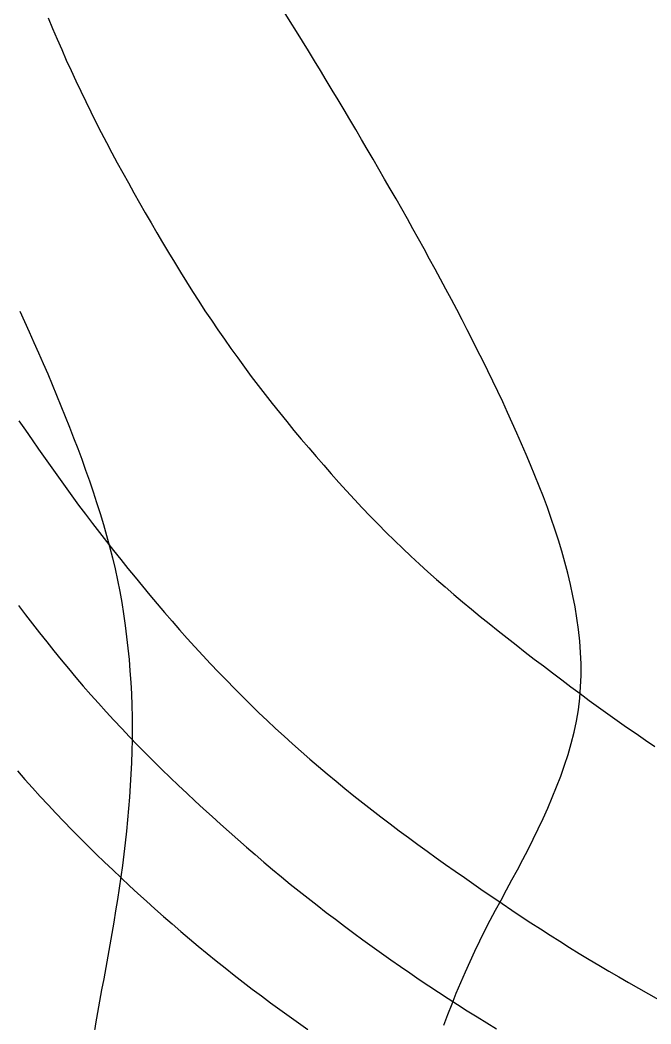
# Model space of a CAD drawing. Extents: x -15.9 to 15.9, y 0 to 26.7.
# Drawn here: x -9.79 to -4.29, y 9.07 to 17.82 of the extents above; entities that cross this region are included whole.
import ezdxf

# ---------------------------------------------------------------- set-up
doc = ezdxf.new("R2010")
doc.units = 0
doc.header["$MEASUREMENT"] = 0
doc.layers.add('Stations', color=7, linetype='Continuous')

msp = doc.modelspace()

# ---------------------------------------------------------------- linework, layer by layer
at = {"layer": 'Stations', "color": 135}
for points in [[(-6.09765, 9.05974), (-6.06339, 9.15371), (-6.02752, 9.24708), (-5.99015, 9.33986), (-5.95144, 9.43208), (-5.91149, 9.52377), (-5.87041, 9.61496), (-5.82817, 9.70562), (-5.78484, 9.79555), (-5.74022, 9.8851), (-5.69441, 9.97404), (-5.64763, 10.06244), (-5.60023, 10.15052), (-5.55255, 10.23845), (-5.50492, 10.3264), (-5.45766, 10.41453), (-5.41098, 10.50298), (-5.36506, 10.59182), (-5.32008, 10.68115), (-5.27621, 10.77102), (-5.23364, 10.8615), (-5.19254, 10.95267), (-5.15311, 11.04457), (-5.11554, 11.13725), (-5.08003, 11.23074), (-5.0468, 11.32505), (-5.01608, 11.42021), (-4.98823, 11.51626), (-4.96364, 11.61318), (-4.94273, 11.71097), (-4.92594, 11.80953), (-4.91366, 11.90877), (-4.90589, 12.00847), (-4.90235, 12.10841), (-4.90275, 12.20841), (-4.9068, 12.30833), (-4.91419, 12.40806), (-4.92467, 12.50751), (-4.93807, 12.60662), (-4.95422, 12.70531), (-4.97294, 12.80355), (-4.99408, 12.90129), (-5.01747, 12.99853), (-5.04291, 13.0951), (-5.07032, 13.19129), (-5.0995, 13.28695), (-5.13032, 13.3821), (-5.16263, 13.47675), (-5.19631, 13.57093), (-5.23123, 13.66465), (-5.26729, 13.75794), (-5.30438, 13.85082), (-5.34241, 13.94332), (-5.38127, 14.03547), (-5.42087, 14.1273), (-5.46115, 14.21884), (-5.50207, 14.31009), (-5.5436, 14.40108), (-5.5857, 14.49179), (-5.62835, 14.58224), (-5.67154, 14.67244), (-5.71523, 14.76239), (-5.75941, 14.85211), (-5.80405, 14.9416), (-5.84912, 15.03086), (-5.89462, 15.11992), (-5.94051, 15.20878), (-5.98677, 15.29744), (-6.03338, 15.38591), (-6.08034, 15.47421), (-6.12761, 15.56233), (-6.17519, 15.65029), (-6.22307, 15.73807), (-6.27124, 15.82572), (-6.31969, 15.9132), (-6.36841, 16.00053), (-6.41738, 16.08772), (-6.46659, 16.17477), (-6.51604, 16.26169), (-6.56571, 16.34849), (-6.61559, 16.43517), (-6.66565, 16.52173), (-6.71589, 16.60818), (-6.76632, 16.69455), (-6.81689, 16.78079), (-6.86765, 16.86696), (-6.91858, 16.953), (-6.9697, 17.03895), (-7.021, 17.12478), (-7.07248, 17.21049), (-7.12416, 17.29609), (-7.17602, 17.38158), (-7.22808, 17.46696), (-7.2803, 17.55222), (-7.33271, 17.63737), (-7.38529, 17.72242), (-7.43803, 17.80737), (-7.49094, 17.89222)], [(-9.54861, 17.84002), (-9.51044, 17.74764), (-9.47151, 17.65557), (-9.43184, 17.56382), (-9.3914, 17.4724), (-9.3502, 17.38131), (-9.30825, 17.29057), (-9.26555, 17.20017), (-9.22211, 17.11012), (-9.17785, 17.02023), (-9.13298, 16.93091), (-9.08739, 16.84195), (-9.04112, 16.75332), (-8.99425, 16.66501), (-8.94683, 16.577), (-8.89889, 16.48925), (-8.85048, 16.40176), (-8.80161, 16.31452), (-8.75232, 16.22752), (-8.70263, 16.14074), (-8.65257, 16.05417), (-8.60221, 15.96778), (-8.5515, 15.88158), (-8.50039, 15.79563), (-8.44879, 15.70997), (-8.39667, 15.62464), (-8.34397, 15.53966), (-8.29065, 15.45506), (-8.23667, 15.3709), (-8.18197, 15.28719), (-8.1265, 15.204), (-8.07024, 15.12134), (-8.01321, 15.0392), (-7.95535, 14.9574), (-7.89691, 14.87626), (-7.83779, 14.79563), (-7.778, 14.71549), (-7.71756, 14.63583), (-7.65649, 14.55666), (-7.5948, 14.47796), (-7.5325, 14.39974), (-7.46963, 14.32198), (-7.40619, 14.24469), (-7.34219, 14.16784), (-7.27765, 14.09145), (-7.21257, 14.01552), (-7.14695, 13.94004), (-7.08079, 13.86503), (-7.01411, 13.79049), (-6.94688, 13.71645), (-6.87904, 13.64298), (-6.81057, 13.5701), (-6.74144, 13.49786), (-6.67163, 13.42628), (-6.60112, 13.3554), (-6.52991, 13.28521), (-6.45804, 13.21573), (-6.38545, 13.14699), (-6.31214, 13.07902), (-6.23812, 13.01184), (-6.16326, 12.94528), (-6.08794, 12.8796), (-6.01203, 12.8146), (-5.93555, 12.75023), (-5.85856, 12.68646), (-5.78114, 12.62319), (-5.70337, 12.56035), (-5.62528, 12.49789), (-5.5469, 12.43579), (-5.46826, 12.37402), (-5.38936, 12.31257), (-5.31023, 12.25143), (-5.23087, 12.19058), (-5.15127, 12.13002), (-5.07144, 12.06978), (-4.99136, 12.00988), (-4.911, 11.95036), (-4.83036, 11.89122), (-4.74944, 11.83247), (-4.66822, 11.77414), (-4.58672, 11.71621), (-4.50496, 11.65865), (-4.42286, 11.60131), (-4.34064, 11.54444), (-4.25806, 11.48807)], [(-9.79611, 15.2847), (-9.75489, 15.1936), (-9.71391, 15.10238), (-9.67324, 15.01102), (-9.63291, 14.91951), (-9.59297, 14.82783), (-9.55345, 14.73597), (-9.5144, 14.64392), (-9.47584, 14.55164), (-9.43783, 14.45915), (-9.40039, 14.36642), (-9.36357, 14.27345), (-9.32742, 14.18021), (-9.29196, 14.0867), (-9.25726, 13.99291), (-9.22334, 13.89883), (-9.19028, 13.80445), (-9.1581, 13.70976), (-9.12687, 13.61476), (-9.0967, 13.51941), (-9.06771, 13.42369), (-9.04002, 13.32759), (-9.0138, 13.23119), (-8.98911, 13.13427), (-8.96615, 13.03694), (-8.945, 12.93921), (-8.92564, 12.84109), (-8.90802, 12.74264), (-8.8921, 12.64392), (-8.87782, 12.54494), (-8.86513, 12.44574), (-8.85397, 12.34636), (-8.84433, 12.24683), (-8.83617, 12.14715), (-8.82951, 12.04737), (-8.82431, 11.94748), (-8.82058, 11.84755), (-8.8183, 11.74757), (-8.81744, 11.64756), (-8.81796, 11.54755), (-8.81982, 11.44755), (-8.823, 11.34759), (-8.82743, 11.24767), (-8.83309, 11.14783), (-8.83992, 11.04804), (-8.84787, 10.94833), (-8.85687, 10.84889), (-8.86689, 10.74938), (-8.87786, 10.64997), (-8.88974, 10.55067), (-8.90249, 10.45148), (-8.91606, 10.3524), (-8.93042, 10.25343), (-8.94552, 10.15456), (-8.9613, 10.05579), (-8.97766, 9.95713), (-8.99454, 9.85856), (-9.01184, 9.76003), (-9.02945, 9.66158), (-9.0473, 9.56317), (-9.06527, 9.46478), (-9.08326, 9.36639), (-9.10117, 9.26799), (-9.11884, 9.16954), (-9.13601, 9.07121), (-9.15253, 8.97257)], [(-9.80412, 14.32769), (-9.74745, 14.2453), (-9.69048, 14.16326), (-9.63319, 14.08134), (-9.57563, 13.99956), (-9.51784, 13.91795), (-9.45979, 13.83649), (-9.40143, 13.75516), (-9.34282, 13.67419), (-9.28376, 13.59352), (-9.22404, 13.51322), (-9.16367, 13.43352), (-9.10251, 13.35429), (-9.04091, 13.27571), (-8.97878, 13.19733), (-8.91638, 13.11925), (-8.85368, 13.04137), (-8.79069, 12.9637), (-8.72738, 12.88624), (-8.66377, 12.80913), (-8.59963, 12.73224), (-8.535, 12.65595), (-8.46952, 12.58013), (-8.40349, 12.50524), (-8.33665, 12.43088), (-8.2692, 12.35689), (-8.20145, 12.28342), (-8.13322, 12.21037), (-8.06446, 12.13779), (-7.99511, 12.06575), (-7.92513, 11.99432), (-7.85453, 11.92353), (-7.78315, 11.85324), (-7.71133, 11.78375), (-7.6389, 11.71487), (-7.56587, 11.64661), (-7.49227, 11.57895), (-7.4181, 11.51191), (-7.34339, 11.44547), (-7.26799, 11.37951), (-7.19222, 11.31433), (-7.1159, 11.24975), (-7.03906, 11.1858), (-6.9617, 11.12248), (-6.88384, 11.05976), (-6.80551, 10.99763), (-6.72672, 10.93607), (-6.6475, 10.87505), (-6.56787, 10.81458), (-6.48787, 10.75459), (-6.40753, 10.69506), (-6.32676, 10.63586), (-6.24585, 10.57714), (-6.16469, 10.51874), (-6.08329, 10.46067), (-6.00167, 10.40292), (-5.91983, 10.34549), (-5.83775, 10.28838), (-5.75544, 10.2316), (-5.67291, 10.17514), (-5.59015, 10.11904), (-5.50713, 10.0633), (-5.42385, 10.00796), (-5.34028, 9.95303), (-5.25643, 9.89855), (-5.17228, 9.84453), (-5.08781, 9.79101), (-5.00303, 9.738), (-4.91792, 9.6855), (-4.83249, 9.63355), (-4.74672, 9.58214), (-4.66054, 9.53124), (-4.57414, 9.48092), (-4.48746, 9.43109), (-4.40053, 9.3817), (-4.31336, 9.33272), (-4.22597, 9.28411)], [(-9.80789, 12.71694), (-9.74697, 12.63764), (-9.68575, 12.55857), (-9.62418, 12.47976), (-9.56223, 12.40124), (-9.49981, 12.32304), (-9.43692, 12.24536), (-9.37336, 12.16812), (-9.30912, 12.09142), (-9.24417, 12.01535), (-9.17847, 11.93992), (-9.11205, 11.86518), (-9.04488, 11.7911), (-8.97704, 11.71768), (-8.90855, 11.64486), (-8.83944, 11.5726), (-8.76976, 11.5009), (-8.69945, 11.42965), (-8.62869, 11.35904), (-8.55743, 11.28892), (-8.48566, 11.2193), (-8.41343, 11.15015), (-8.34074, 11.08149), (-8.26762, 11.01327), (-8.1941, 10.94547), (-8.12022, 10.87806), (-8.04597, 10.81102), (-7.97145, 10.74441), (-7.89654, 10.67812), (-7.82124, 10.61219), (-7.74568, 10.54676), (-7.66958, 10.48169), (-7.59317, 10.4173), (-7.51611, 10.35343), (-7.43852, 10.29025), (-7.36046, 10.22777), (-7.28199, 10.16588), (-7.20319, 10.10442), (-7.12392, 10.04321), (-7.04449, 9.98254), (-6.96472, 9.9223), (-6.88458, 9.86251), (-6.80406, 9.80322), (-6.72313, 9.74448), (-6.64182, 9.68627), (-6.56013, 9.6286), (-6.47809, 9.57144), (-6.3957, 9.51478), (-6.31298, 9.4586), (-6.22993, 9.40291), (-6.1464, 9.34762), (-6.06269, 9.29296), (-5.97862, 9.23883), (-5.89419, 9.18526), (-5.80941, 9.13225), (-5.72427, 9.07979), (-5.63879, 9.02785)], [(-9.81831, 11.27711), (-9.75235, 11.20197), (-9.6858, 11.12735), (-9.6186, 11.05328), (-9.55062, 10.97968), (-9.48214, 10.90686), (-9.41303, 10.83465), (-9.34329, 10.76302), (-9.27298, 10.69198), (-9.20211, 10.62146), (-9.13074, 10.55143), (-9.05883, 10.48175), (-8.98663, 10.41263), (-8.914, 10.34394), (-8.84092, 10.2757), (-8.76742, 10.20792), (-8.69347, 10.14062), (-8.61909, 10.07379), (-8.54426, 10.00745), (-8.46898, 9.94163), (-8.39323, 9.87636), (-8.31699, 9.81164), (-8.24028, 9.74749), (-8.1631, 9.6839), (-8.08547, 9.62086), (-8.00739, 9.55838), (-7.92885, 9.49647), (-7.84986, 9.43514), (-7.77042, 9.3744), (-7.69052, 9.31426), (-7.61015, 9.25475), (-7.52929, 9.1959), (-7.44795, 9.13772), (-7.36615, 9.08019), (-7.28391, 9.0233)]]:
    msp.add_lwpolyline(points, dxfattribs=at)

doc.saveas('drawing.dxf')
